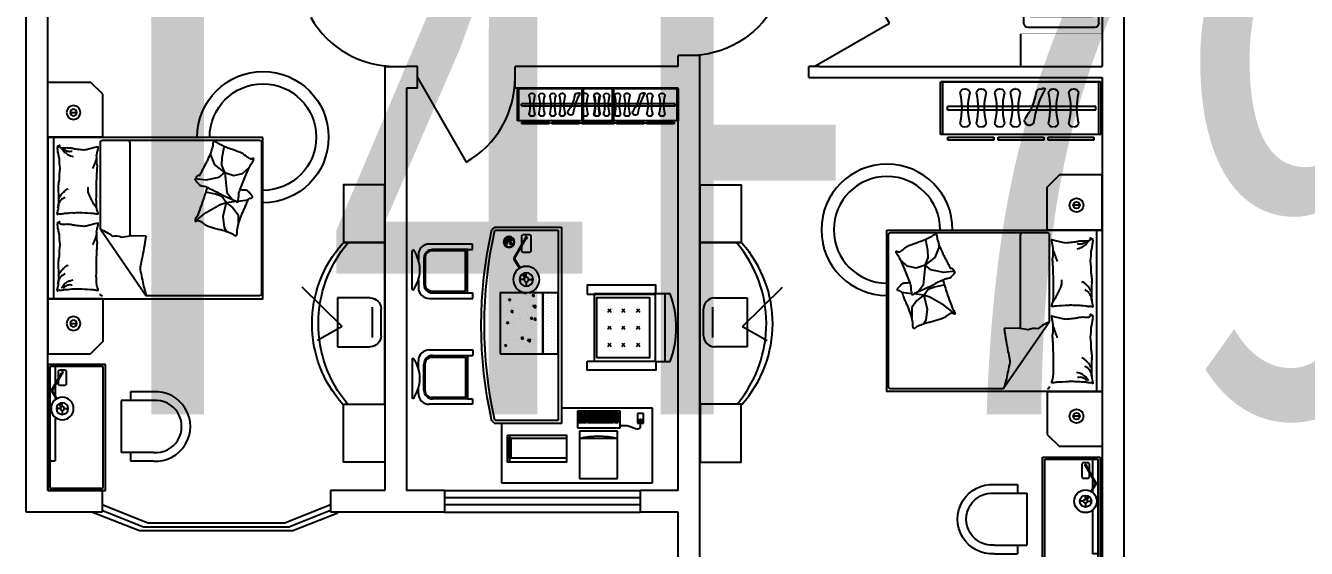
# Model space of a CAD drawing. Header units: millimetres. Extents: x 751 to 49128, y 379 to 40024.
# Drawn here: x 13136 to 24918, y 6845 to 11655 of the extents above; entities that cross this region are included whole.
import ezdxf
from ezdxf.enums import TextEntityAlignment as Align

# ---------------------------------------------------------------- set-up
doc = ezdxf.new("R2010")
doc.units = ezdxf.units.MM
for name, color, linetype in [('LAYER1', 5, 'Continuous'), ('PUB_TEXT', 7, 'Continuous'), ('PUB_WINDW', 7, 'Continuous'), ('WALL', 255, 'Continuous'), ('WINDOW', 2, 'Continuous')]:
    doc.layers.add(name, color=color, linetype=linetype)
doc.styles.add('-宋体', font='SimSun.ttf', dxfattribs={"width": 0.8})
doc.styles.add('DIM_FONT', font='SIMPLEX', dxfattribs={"width": 0.8})
doc.styles.add('SIMPLEX', font='SIMPLEX.SHX')
doc.styles.get("Standard").update_dxf_attribs({"font": 'arial.ttf'})

# ---------------------------------------------------------------- blocks, each defined once
blk = doc.blocks.new('_DBLK')
blk.add_line((-0.5, 0), (0, -0.866))
blk.add_arc((-0.5, 0), 1, 300, 0)
at = {"style": 'SIMPLEX', "flags": 9}
blk.add_attdef('A', text='', height=1, dxfattribs=at).set_placement((0, 1.5), align=Align.MIDDLE)
blk = doc.blocks.new('_WBLK')
for p, q in [((-0.5, 0.5), (0.5, 0.5)), ((0.5, 0.1667), (-0.5, 0.1667)), ((0.5, -0.1667), (-0.5, -0.1667)), ((-0.5, -0.5), (0.5, -0.5))]:
    blk.add_line(p, q)
at = {"style": 'SIMPLEX', "flags": 9}
blk.add_attdef('A', text='', height=1, dxfattribs=at).set_placement((0, 1.5), align=Align.MIDDLE)
blk = doc.blocks.new('*X31')
at = {"color": 0}
for p, q in [((26469, 18332), (26483, 18349)), ((26469, 18332), (26487, 18330)), ((26487, 18330), (26483, 18349)), ((26510, 18385), (26510, 18385)), ((26529, 18318), (26529, 18318)), ((26684, 18340), (26684, 18340)), ((26684, 18313), (26699, 18330)), ((26684, 18313), (26702, 18311)), ((26702, 18311), (26699, 18330)), ((26810, 18316), (26810, 18316)), ((26839, 18361), (26839, 18361)), ((26899, 18294), (26914, 18311)), ((26917, 18293), (26914, 18311)), ((26431, 18267), (26431, 18267)), ((26525, 18218), (26525, 18218)), ((26528, 18241), (26528, 18241)), ((26532, 18300), (26532, 18300)), ((26538, 18181), (26559, 18189)), ((26553, 18170), (26559, 18189)), ((26617, 18183), (26617, 18183)), ((26621, 18292), (26621, 18292)), ((26681, 18240), (26681, 18240)), ((26692, 18294), (26692, 18294)), ((26696, 18301), (26696, 18301)), ((26703, 18271), (26703, 18271)), ((26731, 18198), (26731, 18198)), ((26775, 18205), (26775, 18205)), ((26790, 18277), (26811, 18285)), ((26790, 18277), (26805, 18267)), ((26805, 18267), (26811, 18285)), ((26835, 18261), (26835, 18261)), ((26852, 18287), (26852, 18287)), ((26878, 18301), (26878, 18301)), ((26899, 18294), (26917, 18293)), ((26920, 18223), (26920, 18223)), ((26950, 18235), (26950, 18235)), ((26425, 18145), (26425, 18145)), ((26473, 18147), (26473, 18147)), ((26511, 18106), (26534, 18131)), ((26511, 18106), (26525, 18123)), ((26511, 18106), (26529, 18105)), ((26511, 18106), (26537, 18102)), ((26521, 18118), (26521, 18118)), ((26529, 18104), (26525, 18123)), ((26537, 18102), (26534, 18130)), ((26537, 18107), (26537, 18107)), ((26538, 18181), (26553, 18170)), ((26538, 18065), (26538, 18065)), ((26542, 18173), (26542, 18173)), ((26600, 18175), (26600, 18175)), ((26633, 18140), (26633, 18140)), ((26652, 18080), (26652, 18080)), ((26677, 18140), (26677, 18140)), ((26697, 18100), (26697, 18100)), ((26715, 18070), (26715, 18070)), ((26717, 18060), (26738, 18068)), ((26726, 18087), (26740, 18104)), ((26726, 18087), (26744, 18086)), ((26732, 18050), (26738, 18068)), ((26744, 18086), (26740, 18104)), ((26794, 18134), (26794, 18134)), ((26828, 18062), (26828, 18062)), ((26831, 18162), (26831, 18162)), ((26831, 18056), (26854, 18081)), ((26841, 18105), (26841, 18105)), ((26857, 18052), (26854, 18081)), ((26857, 18093), (26857, 18093)), ((26890, 18100), (26890, 18100)), ((26916, 18115), (26916, 18115)), ((26941, 18068), (26955, 18086)), ((26941, 18068), (26959, 18067)), ((26954, 18127), (26954, 18127)), ((26959, 18067), (26955, 18086)), ((26969, 18156), (26978, 18160)), ((26969, 18156), (26978, 18150)), ((26414, 17995), (26414, 17995)), ((26463, 18055), (26463, 18055)), ((26518, 18018), (26518, 18018)), ((26540, 18040), (26540, 18040)), ((26574, 17988), (26574, 17988)), ((26674, 18041), (26674, 18041)), ((26717, 18060), (26732, 18050)), ((26831, 18056), (26857, 18052)), ((26837, 17996), (26837, 17996)), ((26951, 18011), (26951, 18011))]:
    blk.add_line(p, q, dxfattribs=at)
blk = doc.blocks.new('*X32')
at = {"color": 0}
for p, q in [((26421.875, 17968.75), (26421.875, 17968.75)), ((26453.125, 17968.75), (26453.125, 17968.75)), ((26484.375, 17968.75), (26484.375, 17968.75)), ((26515.625, 17968.75), (26515.625, 17968.75)), ((26546.875, 17968.75), (26546.875, 17968.75)), ((26578.125, 17968.75), (26578.125, 17968.75)), ((26609.375, 17968.75), (26609.375, 17968.75)), ((26640.625, 17968.75), (26640.625, 17968.75)), ((26671.875, 17968.75), (26671.875, 17968.75)), ((26703.125, 17968.75), (26703.125, 17968.75)), ((26734.375, 17968.75), (26734.375, 17968.75)), ((26765.625, 17968.75), (26765.625, 17968.75)), ((26796.875, 17968.75), (26796.875, 17968.75)), ((26828.125, 17968.75), (26828.125, 17968.75)), ((26859.375, 17968.75), (26859.375, 17968.75)), ((26890.625, 17968.75), (26890.625, 17968.75)), ((26921.875, 17968.75), (26921.875, 17968.75)), ((26953.125, 17968.75), (26953.125, 17968.75)), ((26406.25, 17937.5), (26406.25, 17937.5)), ((26406.25, 17875), (26406.25, 17875)), ((26421.875, 17906.25), (26421.875, 17906.25)), ((26421.875, 17843.75), (26421.875, 17843.75)), ((26437.5, 17937.5), (26437.5, 17937.5)), ((26437.5, 17875), (26437.5, 17875)), ((26453.125, 17906.25), (26453.125, 17906.25)), ((26453.125, 17843.75), (26453.125, 17843.75)), ((26468.75, 17937.5), (26468.75, 17937.5)), ((26468.75, 17875), (26468.75, 17875)), ((26484.375, 17906.25), (26484.375, 17906.25)), ((26484.375, 17843.75), (26484.375, 17843.75)), ((26500, 17937.5), (26500, 17937.5)), ((26500, 17875), (26500, 17875)), ((26515.625, 17906.25), (26515.625, 17906.25)), ((26515.625, 17843.75), (26515.625, 17843.75)), ((26531.25, 17937.5), (26531.25, 17937.5)), ((26531.25, 17875), (26531.25, 17875)), ((26546.875, 17906.25), (26546.875, 17906.25)), ((26546.875, 17843.75), (26546.875, 17843.75)), ((26562.5, 17937.5), (26562.5, 17937.5)), ((26562.5, 17875), (26562.5, 17875)), ((26578.125, 17906.25), (26578.125, 17906.25)), ((26578.125, 17843.75), (26578.125, 17843.75)), ((26593.75, 17937.5), (26593.75, 17937.5)), ((26593.75, 17875), (26593.75, 17875)), ((26609.375, 17906.25), (26609.375, 17906.25)), ((26609.375, 17843.75), (26609.375, 17843.75)), ((26625, 17937.5), (26625, 17937.5)), ((26625, 17875), (26625, 17875)), ((26640.625, 17906.25), (26640.625, 17906.25)), ((26640.625, 17843.75), (26640.625, 17843.75)), ((26656.25, 17937.5), (26656.25, 17937.5)), ((26656.25, 17875), (26656.25, 17875)), ((26671.875, 17906.25), (26671.875, 17906.25)), ((26671.875, 17843.75), (26671.875, 17843.75)), ((26687.5, 17937.5), (26687.5, 17937.5)), ((26687.5, 17875), (26687.5, 17875)), ((26703.125, 17906.25), (26703.125, 17906.25)), ((26703.125, 17843.75), (26703.125, 17843.75)), ((26718.75, 17937.5), (26718.75, 17937.5)), ((26718.75, 17875), (26718.75, 17875)), ((26734.375, 17906.25), (26734.375, 17906.25)), ((26734.375, 17843.75), (26734.375, 17843.75)), ((26750, 17937.5), (26750, 17937.5)), ((26750, 17875), (26750, 17875)), ((26765.625, 17906.25), (26765.625, 17906.25)), ((26765.625, 17843.75), (26765.625, 17843.75)), ((26781.25, 17937.5), (26781.25, 17937.5)), ((26781.25, 17875), (26781.25, 17875)), ((26796.875, 17906.25), (26796.875, 17906.25)), ((26796.875, 17843.75), (26796.875, 17843.75)), ((26812.5, 17937.5), (26812.5, 17937.5)), ((26812.5, 17875), (26812.5, 17875)), ((26828.125, 17906.25), (26828.125, 17906.25)), ((26828.125, 17843.75), (26828.125, 17843.75)), ((26843.75, 17937.5), (26843.75, 17937.5)), ((26843.75, 17875), (26843.75, 17875)), ((26859.375, 17906.25), (26859.375, 17906.25)), ((26859.375, 17843.75), (26859.375, 17843.75)), ((26875, 17937.5), (26875, 17937.5)), ((26875, 17875), (26875, 17875)), ((26890.625, 17906.25), (26890.625, 17906.25)), ((26890.625, 17843.75), (26890.625, 17843.75)), ((26906.25, 17937.5), (26906.25, 17937.5)), ((26906.25, 17875), (26906.25, 17875)), ((26921.875, 17906.25), (26921.875, 17906.25)), ((26921.875, 17843.75), (26921.875, 17843.75)), ((26937.5, 17937.5), (26937.5, 17937.5)), ((26937.5, 17875), (26937.5, 17875)), ((26953.125, 17906.25), (26953.125, 17906.25)), ((26953.125, 17843.75), (26953.125, 17843.75)), ((26968.75, 17937.5), (26968.75, 17937.5)), ((26968.75, 17875), (26968.75, 17875))]:
    blk.add_line(p, q, dxfattribs=at)
blk = doc.blocks.new('P11SUN01')
at = {"color": 0, "linetype": 'ByBlock'}
for p, q in [((673.1, 0), (673.1, 317.5)), ((660.4, 38.1), (660.4, 266.7))]:
    blk.add_line(p, q, dxfattribs=at)
blk.add_lwpolyline([(698.5, 0), (0, 0), (0, 317.5), (698.5, 317.5)], close=True, dxfattribs=at)
blk.add_lwpolyline([(0, 38.1), (685.8, 38.1), (685.8, 266.7), (0, 266.7)], dxfattribs=at)
blk = doc.blocks.new('A$C45D6335C')
at = {"layer": 'LAYER1', "color": 7}
for p, q in [((1208.6, 1960.4), (698.3, 1960.4)), ((698.3, 1960.4), (698.3, 453.8)), ((1208.6, 1936.1), (722.6, 1936.1)), ((722.6, 1936.1), (722.6, 478.1)), ((942.1, 1903.6), (933.4, 1894.9)), ((933.4, 1894.9), (933.4, 1773.7)), ((994, 1903.6), (942.1, 1903.6)), ((1055.4, 1721.7), (969.8, 1872)), ((1060.5, 1724.6), (974.4, 1875.6)), ((1002.7, 1894.9), (994, 1903.6)), ((1002.7, 1825.9), (1002.7, 1894.9)), ((1208.6, 1960.4), (1232.3, 1941.4)), ((933.4, 1773.7), (942.1, 1765)), ((994, 1765), (1002.7, 1773.7)), ((1002.7, 1773.7), (1002.7, 1814.3)), ((942.1, 1765), (994, 1765)), ((1016, 1647.5), (1055.4, 1715.9)), ((1021, 1644.7), (1060.4, 1713.1)), ((968, 1575.9), (968, 1610.6)), ((974.1, 1574.8), (991.5, 1605)), ((979.1, 1572), (996.5, 1602.1)), ((950.7, 1558.6), (916.1, 1558.6)), ((968, 1541.3), (968, 1506.6)), ((985.4, 1558.6), (1020, 1558.6)), ((0, 572.3), (698.3, 572.3)), ((0, 0), (0, 572.3)), ((70, 530.7), (115.3, 530.7)), ((70, 458.1), (70, 530.7)), ((115.3, 530.7), (115.3, 458.1)), ((249.7, 421.8), (249.7, 548.9)), ((249.7, 548.9), (576.4, 548.9)), ((264.2, 538), (293.2, 538)), ((264.2, 461.8), (264.2, 538)), ((264.2, 523.5), (293.2, 523.5)), ((278.7, 461.8), (278.7, 523.5)), ((293.2, 538), (293.2, 461.8)), ((300.5, 461.8), (300.5, 538)), ((300.5, 538), (500.1, 538)), ((500.1, 525.3), (300.5, 525.3)), ((500.1, 512.6), (300.5, 512.6)), ((500.1, 499.9), (300.5, 499.9)), ((500.1, 538), (500.1, 461.8)), ((507.4, 461.8), (507.4, 538)), ((507.4, 538), (565.5, 538)), ((521.9, 461.8), (521.9, 538)), ((536.4, 461.8), (536.4, 538)), ((550.9, 461.8), (550.9, 538)), ((565.5, 538), (565.5, 461.8)), ((576.4, 548.9), (576.4, 421.8)), ((115.3, 458.1), (70, 458.1)), ((82.7, 487.2), (75.4, 487.2)), ((75.4, 487.2), (75.4, 465.4)), ((75.4, 465.4), (82.7, 465.4)), ((82.7, 465.4), (82.7, 487.2)), ((97.2, 487.2), (89.9, 487.2)), ((89.9, 487.2), (89.9, 465.4)), ((89.9, 465.4), (97.2, 465.4)), ((92.7, 430.9), (92.7, 458.1)), ((97.2, 465.4), (97.2, 487.2)), ((104.5, 487.2), (104.5, 465.4)), ((111.7, 487.2), (104.5, 487.2)), ((104.5, 465.4), (111.7, 465.4)), ((111.7, 465.4), (111.7, 487.2)), ((169.8, 430.9), (126.3, 414.4)), ((249.7, 440), (206.1, 440)), ((576.4, 421.8), (249.7, 421.8)), ((293.2, 461.8), (264.2, 461.8)), ((269.6, 32.3), (269.6, 395.3)), ((269.6, 395.3), (560, 395.3)), ((500.1, 487.2), (300.5, 487.2)), ((500.1, 474.5), (300.5, 474.5)), ((500.1, 461.8), (300.5, 461.8)), ((565.5, 461.8), (507.4, 461.8)), ((560, 395.3), (560, 32.3)), ((698.3, 453.8), (1208.6, 453.8)), ((722.6, 478.1), (1208.6, 478.1)), ((1159.1, 453.8), (1159.1, 0)), ((1232.9, 475.1), (1208.6, 453.8)), ((269.6, 340.8), (560, 340.8)), ((1159.1, 0), (0, 0)), ((560, 32.3), (269.6, 32.3))]:
    blk.add_line(p, q, dxfattribs=at)
for points in [[(842.3, 988.7), (722.6, 988.7), (722.6, 1456.5), (842.3, 1456.5)], [(1167.7, 988.7), (842.3, 988.7), (842.3, 1456.5), (1167.7, 1456.5)]]:
    blk.add_lwpolyline(points, close=True, dxfattribs=at)
for centre, radius in [((968, 1879.1), 7.22), ((1100, 1846.7), 41.9), ((1100, 1846.7), 37.8), ((1091.6, 1860.8), 9.34), ((1108.2, 1870.2), 5.19), ((1120.1, 1867), 9.35), ((1089.5, 1836.9), 7.27), ((1104, 1857.7), 3.12), ((1113.8, 1850.4), 6.23), ((1114.4, 1848.3), 6.23), ((1122.1, 1850.4), 8.3), ((1123.2, 1833.8), 7.27), ((1060.4, 1718.8), 5.77), ((968, 1558.6), 101), ((968, 1558.6), 52), ((968, 1558.6), 17.3)]:
    blk.add_circle(centre, radius, dxfattribs=at)
for centre, radius, start, end in [((-2031.4, 1207.1), 3321, 347.31962, 12.68038), ((-2031.4, 1207.1), 3345.3, 347.31962, 12.68038), ((115.4, 434.7), 23.1, 189.52728, 298.07249), ((206.1, 362.8), 77.1, 90, 118.07249), ((414.8, -230.9), 589.9, 75.74997, 104.25003)]:
    blk.add_arc(centre, radius, start, end, dxfattribs=at)
for name, p, xscale, yscale, zscale, rotation in [('*X32', (-13727.3, -20395.8), -0.81, 0.81, 0.81, 270), ('*X31', (-13727.3, -20395.8), -0.81, 0.81, 0.81, 270), ('P11SUN01', (658.8, 365.3), -0.6495999999999998, 0.6495999999999998, 0.6495999999999998, 180)]:
    blk.add_blockref(name, p, dxfattribs=dict(at, xscale=xscale, yscale=yscale, zscale=zscale, rotation=rotation))
blk = doc.blocks.new('A$C14F639B7')
at = {"layer": 'LAYER1', "color": 7}
for p, q in [((0, 0), (0, 1160)), ((0, 1160), (530, 1160)), ((20, 20), (20, 1140)), ((20, 1140), (510, 1140)), ((370, 1108), (361, 1099)), ((361, 1099), (361, 974)), ((423, 1108), (370, 1108)), ((486, 921), (398, 1075)), ((492, 924), (403, 1079)), ((432, 1099), (423, 1108)), ((432, 1028), (432, 1099)), ((461, 1140), (461, 835)), ((510, 1140), (510, 20)), ((530, 1160), (530, 0)), ((361, 974), (370, 965)), ((370, 965), (423, 965)), ((423, 965), (432, 974)), ((432, 974), (432, 1016)), ((446, 845), (486, 915)), ((451, 842), (492, 912)), ((379, 753), (343, 753)), ((396, 771), (396, 806)), ((396, 735), (396, 700)), ((403, 770), (421, 801)), ((408, 767), (426, 798)), ((414, 753), (450, 753)), ((461, 671), (461, 271)), ((510, 271), (461, 271)), ((510, 271), (461, 271)), ((510, 20), (20, 20)), ((530, 0), (0, 0))]:
    blk.add_line(p, q, dxfattribs=at)
for centre, radius in [((396, 1083), 7.43), ((396, 753), 104), ((492, 918), 5.94), ((396, 753), 53.5), ((396, 753), 17.8)]:
    blk.add_circle(centre, radius, dxfattribs=at)
blk = doc.blocks.new('M_C42MSU')
for p, q in [((-900, 0), (-900, -700)), ((-900, 0), (0, 0)), ((0, 0), (0, -900)), ((-900, -700), (-700, -900)), ((0, -900), (-700, -900))]:
    blk.add_line(p, q)
at = {"width": 0.8, "flags": 9}
for tag in ['XSIZE', 'YSIZE']:
    blk.add_attdef(tag, (0, 0), '', height=0.5, dxfattribs=at)
blk = doc.blocks.new('A$C191F313E')
for p, q in [((2378, 2221), (2316, 2221)), ((616, 1946), (616, 554)), ((2080, 1966), (636, 1966)), ((962, 1902), (956, 1905)), ((979, 1805), (962, 1902)), ((1830, 1946), (1830, 1085)), ((2100, 1146), (2100, 1946)), ((2532, 1991), (2532, 506)), ((982, 1737), (979, 1805)), ((1047, 1738), (1084, 1832)), ((1084, 1832), (1081, 1856)), ((792, 1660), (730, 1713)), ((873, 1640), (792, 1660)), ((955, 1670), (873, 1640)), ((955, 1670), (936, 1486)), ((955, 1670), (1047, 1738)), ((955, 1670), (982, 1737)), ((1006, 1626), (955, 1670)), ((1127, 1601), (1006, 1626)), ((1229, 1614), (1127, 1601)), ((834, 1405), (741, 1417)), ((901, 1437), (892, 1425)), ((936, 1486), (901, 1437)), ((942, 1392), (983, 1449)), ((983, 1449), (1040, 1468)), ((1040, 1468), (1128, 1488)), ((880, 1343), (833, 1278)), ((942, 1392), (849, 1404)), ((942, 1392), (880, 1343)), ((997, 1374), (942, 1392)), ((942, 1392), (973, 1265)), ((1126, 1300), (997, 1374)), ((1229, 1222), (1126, 1300)), ((833, 1278), (833, 1186)), ((973, 1265), (960, 1163)), ((960, 1163), (940, 1127)), ((2100, 1146), (1677, 535)), ((636, 535), (1677, 535)), ((2378, 280), (2316, 280))]:
    blk.add_line(p, q)
blk.add_lwpolyline([(604, 1991), (2584, 1991), (2584, 506), (604, 506)], close=True)
blk.add_lwpolyline([(1016, 1934, -0.101392), (1040, 1952, 0.223768), (1053, 1958, 0.25558), (1058, 1955, 0.081563), (1064, 1940, 0.071805), (1065, 1923, -0.069985), (1067, 1906, -0.03546), (1084, 1848, -0.029432), (1114, 1782, -0.001554), (1130, 1750, 0.00152), (1147, 1718, 0.004735), (1165, 1684, -0.00382), (1186, 1642, -0.296001), (1219, 1623, 0.649774), (1230, 1603, 0.02319), (1226, 1598, -0.0288), (1222, 1594, -0.005727), (1217, 1587, 0.004358), (1210, 1578, 0.027528), (1195, 1560, 0.046214), (1184, 1550, 0.194121), (1168, 1546, -0.133719), (1144, 1543, -0.011505), (1102, 1525, -0.008882), (1049, 1499, -0.012426), (981, 1462, 0.033612), (956, 1450), (900, 1427), (857, 1409, -0.224341), (844, 1395, 0.722772), (835, 1395, 0.103513), (835, 1398, -0.053465), (834, 1406, -0.030109), (830, 1428, 0.031436), (825, 1450, 0.05324), (825, 1465, -0.05518), (825, 1480, -0.056271), (818, 1505, -0.0108), (767, 1629, -0.00456), (730, 1713, -0.01125), (714, 1747, -0.069394), (701, 1765, 0.079756), (691, 1780, 0.106399), (687, 1795, 0.328642), (690, 1799, 0.299547), (697, 1797, -0.189917), (706, 1792, -0.033518), (716, 1792, -0.075627), (721, 1793, -0.053489), (728, 1796, -0.017838), (749, 1810, -0.038394), (772, 1829, 0.059529), (787, 1840, 0.035943), (812, 1852, 0.011245), (895, 1884, 0.006203), (934, 1897, -0.010783), (956, 1905, -0.019485), (968, 1911, -0.005062)], format="xyb", close=True)
for points in [[(2458, 1891, 0.263368), (2477, 1919, 0.494818), (2495, 1910, 0.049225), (2497, 1892, 0.036831), (2495, 1869, 0.031893), (2487, 1831, -0.035782), (2480, 1798, -0.032941), (2474, 1709, -0.026564), (2480, 1599, -0.017905), (2486, 1562, 0.033397), (2488, 1542, 0.03204), (2487, 1505, -0.018442), (2484, 1442, -0.010837), (2485, 1377, -0.014624), (2488, 1330, -0.111249), (2495, 1308, 0.153708), (2499, 1291, 0.076444), (2497, 1284, 0.215512), (2495, 1282, 0.585858), (2492, 1284, -0.363489), (2490, 1289, -0.191716), (2478, 1289, 0.129675), (2462, 1287, 0.01735), (2445, 1290, -0.019326), (2430, 1293, -0.018818), (2363, 1299, -0.021828), (2304, 1300, -0.006204), (2270, 1299, -0.001963), (2165, 1293, -0.028341), (2129, 1289, 0.117014), (2120, 1289, 0.36606), (2119, 1290, 0.03973), (2122, 1304, 0.048309), (2127, 1318, -0.062981), (2131, 1328, -0.04058), (2134, 1351, -0.014345), (2137, 1417, -0.005484), (2136, 1542, -0.007153), (2133, 1637, -0.008762), (2130, 1679, 0.008153), (2127, 1724, 0.06251), (2132, 1781, -0.078669), (2134, 1826, -0.047825), (2129, 1848, 0.034494), (2122, 1878, 0.023571), (2119, 1903, 0.510228), (2120, 1904), (2150, 1897), (2231, 1877, -0.073041), (2251, 1875, -0.023305), (2311, 1880, -0.018299), (2334, 1884, 0.01097), (2372, 1892, 0.042281), (2406, 1894, 0.027201), (2458, 1892)], [(2458, 1892, 0.077379), (2433, 1857, 0.077379), (2399, 1832, 0.047525), (2374, 1822, 0.047525), (2349, 1817)], [(2442, 1893, 0.05369), (2429, 1879, 0.070312), (2417, 1871, 0.015448), (2409, 1867, 0.013244), (2399, 1864, 0.082127), (2381, 1861, 0.064164), (2358, 1864)], [(2135, 1802, -0.009729), (2143, 1775, -0.009729), (2153, 1748, -0.007971), (2162, 1727, -0.007971), (2172, 1705)], [(1118, 1532, 0.025626), (1121, 1521, 0.0108), (1162, 1393, 0.00456), (1193, 1306, 0.01125), (1207, 1271, 0.069394), (1218, 1253, -0.079756), (1227, 1236, -0.106399), (1229, 1222, -0.328642), (1226, 1218, -0.299547), (1219, 1220, 0.189917), (1210, 1225, 0.033518), (1200, 1227, 0.075627), (1196, 1226, 0.053489), (1188, 1223, 0.017838), (1166, 1211, 0.038394), (1142, 1194, -0.059529), (1126, 1184, -0.035943), (1100, 1173, -0.011245), (1015, 1148, -0.006203), (976, 1138, 0.010783), (953, 1132, 0.019485), (940, 1127, 0.005062), (890, 1108, 0.101392), (865, 1091, -0.223768), (852, 1087, -0.25558), (847, 1090, -0.081563), (842, 1105, -0.071805), (842, 1122, 0.069985), (842, 1139, 0.03546), (829, 1198, 0.029432), (805, 1267, 0.001554), (791, 1300, -0.00152), (776, 1333, -0.004735), (762, 1368, 0.00382), (744, 1412, 0.296001), (712, 1433, -0.649774), (703, 1455, -0.02319), (707, 1459, 0.0288), (711, 1463, 0.005727), (717, 1469, -0.004358), (724, 1478, -0.027528), (741, 1495, -0.046214), (752, 1503, -0.194121), (769, 1506, 0.133719), (793, 1507, 0.005779), (814, 1514, 0.008882)], [(2133, 1337, -0.016108), (2159, 1376, -0.024599), (2174, 1402, -0.009477), (2197, 1451, -0.015937), (2209, 1481, -0.072521), (2213, 1497, -0.033339), (2213, 1533)], [(2484, 1422, -0.027842), (2474, 1446, -0.048685), (2466, 1458, -0.023666), (2441, 1486, -0.031223), (2421, 1505, -0.046801), (2413, 1510, -0.023191), (2397, 1518)], [(2490, 1341, -0.088153), (2486, 1375, -0.088153), (2471, 1406, -0.077547), (2450, 1428, -0.077547), (2423, 1442)], [(2458, 1189, 0.263368), (2477, 1217, 0.494818), (2495, 1208, 0.049225), (2497, 1190, 0.036831), (2495, 1167, 0.031893), (2487, 1129, -0.035782), (2480, 1096, -0.032941), (2474, 1007, -0.026564), (2480, 897, -0.017905), (2486, 860, 0.033397), (2488, 840, 0.03204), (2487, 803, -0.018442), (2484, 739, -0.010837), (2485, 675, -0.014624), (2488, 628, -0.111249), (2495, 605, 0.153708), (2499, 589, 0.076444), (2497, 581, 0.215512), (2495, 579, 0.585858), (2492, 582, -0.363489), (2490, 587, -0.191716), (2478, 587, 0.129675), (2462, 585, 0.01735), (2445, 588, -0.019326), (2430, 591, -0.018818), (2363, 597, -0.021828), (2304, 598, -0.006204), (2270, 597, -0.001963), (2165, 591, -0.028341), (2129, 586, 0.117014), (2120, 587, 0.36606), (2119, 588, 0.03973), (2122, 602, 0.048309), (2127, 615, -0.062981), (2131, 626, -0.04058), (2134, 649, -0.014345), (2137, 715, -0.005484), (2136, 839, -0.007153), (2133, 935, -0.008762), (2130, 977, 0.008153), (2127, 1022, 0.06251), (2132, 1078, -0.078669), (2134, 1124, -0.047825), (2129, 1146, 0.034494), (2122, 1176, 0.023571), (2119, 1201, 0.510228), (2120, 1202), (2150, 1195), (2231, 1174, -0.073041), (2251, 1172, -0.023305), (2311, 1178, -0.018299), (2334, 1182, 0.01097), (2372, 1189, 0.042281), (2406, 1192, 0.027201), (2458, 1189)], [(1681, 1086, -0.007867), (1699, 970, -0.009508), (1717, 874, -0.006616), (1731, 810, 0.023828), (1734, 792, 0.080713), (1734, 773, 0.009591), (1702, 622, 0.013133), (1693, 589, 0.007859), (1677, 535)], [(2100, 1146, 0.085272), (1991, 1084, 0.124044), (1904, 1075), (1810, 1088), (1681, 1086)], [(2135, 1100, -0.009729), (2143, 1073, -0.009729), (2153, 1046, -0.007971), (2162, 1025, -0.007971), (2172, 1003)], [(2484, 720, -0.027842), (2474, 744, -0.048685), (2466, 756, -0.023666), (2441, 784, -0.031223), (2421, 803, -0.046801), (2413, 808, -0.023191), (2397, 816)], [(2490, 639, -0.088153), (2486, 673, -0.088153), (2471, 704, -0.077547), (2450, 725, -0.077547), (2423, 739)], [(2458, 606, -0.077379), (2433, 641, -0.077379), (2399, 666, -0.047525), (2374, 676, -0.047525), (2349, 681)], [(2442, 605, -0.05369), (2429, 619, -0.070312), (2417, 627, -0.015448), (2409, 630, -0.013244), (2399, 634, -0.082127), (2381, 637, -0.064164), (2358, 634)]]:
    blk.add_lwpolyline(points, format="xyb")
for centre, radius in [((2347, 2221), 64.1), ((2347, 2221), 64.1), ((2347, 2221), 30.8), ((2347, 280), 64.1), ((2347, 280), 30.8)]:
    blk.add_circle(centre, radius)
for centre, radius, start, end in [((604, 1994), 604, 0, 270), ((604, 1994), 490, 0, 270), ((636, 1946), 19.8, 90, 180), ((1850, 1946), 19.8, 90, 180), ((2080, 1946), 19.8, 0, 90), ((636, 554), 19.8, 180, 270), ((2080, 552), 19.8, 270, 0)]:
    blk.add_arc(centre, radius, start, end)
at = {"extrusion": (0, 0, -1), "xscale": 0.5626368000000003, "yscale": 0.5626368000000003, "zscale": -0.5626368000000003, "rotation": 180}
blk.add_blockref('M_C42MSU', (-2584, 1994), dxfattribs=at)
at = {"extrusion": (0, 0, -1), "xscale": -0.5626368000000003, "yscale": 0.5626368000000003, "zscale": -0.5626368000000003}
blk.add_blockref('M_C42MSU', (-2584, 506), dxfattribs=at)
blk = doc.blocks.new('M_C4')
for p, q in [((100, 250), (350, 250)), ((0, -150), (0, 150)), ((363, 169), (84, 169)), ((450, 150), (450, -150)), ((187, -107), (57, -336)), ((187, -107), (547, -475)), ((450, -150), (0, -150))]:
    blk.add_line(p, q)
for centre, start, end in [((100, 150), 90, 180), ((350, 150), 0, 90)]:
    blk.add_arc(centre, 100, start, end)
at = {"flags": 9}
for tag in ['XSIZE', 'YSIZE']:
    blk.add_attdef(tag, (0, 0), '', height=0.5, dxfattribs=at)
at = {"width": 0.8, "flags": 9}
for tag in ['YSIZE', 'XSIZE', 'XSIZE', 'YSIZE']:
    blk.add_attdef(tag, (225, -150), '', height=0.5, dxfattribs=at)
blk = doc.blocks.new('M_C43HGY')
at = {"linetype": 'Continuous'}
blk.add_lwpolyline([(-535.7, -275.9), (-535.7, 0), (535.7, 0), (535.7, -275.9)], dxfattribs=at)
for centre, radius, start, end in [((-2.2, 390.9), 830.9, 230.05521, 310.34376), ((-2.8, 320.1), 802.1, 228.11894, 311.88106)]:
    blk.add_arc(centre, radius, start, end, dxfattribs=at)
at = {"width": 0.8, "flags": 9}
for tag in ['XSIZE', 'YSIZE']:
    blk.add_attdef(tag, (0, 0), '', height=0.5, dxfattribs=at)
blk = doc.blocks.new('M_B1ZDK')
for points in [[(0.5331, 0.549), (0.3361, 1.3649), (-0.3361, 1.3649), (-0.5418, 0.5128)], [(0.5012, 0.4163), (0.318, 1.1838), (-0.318, 1.1838), (-0.5012, 0.4283)], [(0.5, 0.1667), (0.3, 1.0027), (-0.3, 1.0027), (-0.5, 0.1667)]]:
    blk.add_lwpolyline(points)
blk = doc.blocks.new('M_C3')
for p, q in [((-319, 296), (-319, 84)), ((-239, 296), (-239, 0)), ((239, 296), (239, 0)), ((319, 296), (319, 84)), ((-319, 84), (-239, 84)), ((-239, 0), (239, 0)), ((239, 84), (319, 84))]:
    blk.add_line(p, q)
for radius, start, end in [(320, 356.4494, 183.5506), (240, 355.2636, 184.7364)]:
    blk.add_arc((0, 316), radius, start, end)
at = {"width": 0.8, "flags": 9}
for tag in ['YSIZE', 'XSIZE', 'XSIZE', 'YSIZE']:
    blk.add_attdef(tag, (0, 0), '', height=0.5, dxfattribs=at)
blk = doc.blocks.new('M_E10')
for p, q in [((-740, -70), (-740, -680)), ((-700, -30), (-302, -30)), ((-640, -90), (-640, -660)), ((-600, -50), (-300, -50)), ((-300, -50), (695, -96)), ((-298, -30), (724, -76)), ((760, -116), (760, -634)), ((730, -136), (730, -614)), ((-600, -700), (-300, -700)), ((695, -654), (-300, -700)), ((685, -654), (-300, -700)), ((724, -674), (-298, -720)), ((-700, -720), (-302, -720))]:
    blk.add_line(p, q)
at = {"const_width": 1.5}
for points in [[(-800, 0), (800, 0)], [(-800, -750), (-800, 0)], [(800, 0), (800, -750)], [(800, -750), (-800, -750)]]:
    blk.add_lwpolyline(points, dxfattribs=at)
for radius in [20, 16]:
    blk.add_circle((550, -386), radius)
for centre, start, end in [((-700, -70), 90, 180), ((-600, -90), 90, 180), ((-302, -70), 83.7966, 90), ((690, -136), 0, 83.3675), ((720, -116), 0, 83.7966), ((-700, -680), 180, 270), ((-600, -660), 180, 270), ((690, -614), 276.6325, 0), ((720, -634), 276.2034, 0), ((-302, -680), 270, 276.2034)]:
    blk.add_arc(centre, 40, start, end)
at = {"width": 0.8, "flags": 9}
for tag in ['XSIZE', 'YSIZE']:
    blk.add_attdef(tag, (0, 0), '', height=0.5, dxfattribs=at)
blk = doc.blocks.new('A$C3084621F')
at = {"color": 7}
for p, q in [((553, 1637), (12, 1637)), ((553, 1613), (12, 1613)), ((553, 0), (553, 1637)), ((264, 51), (264, 1565)), ((298, 1565), (264, 1565)), ((298, 1565), (298, 51)), ((608, 1563), (580, 1563)), ((580, 1563), (580, 1095)), ((580, 1562), (580, 1094)), ((608, 1559), (580, 1559)), ((608, 1095), (608, 1563)), ((608, 1094), (608, 1562)), ((84, 1390), (84, 1387)), ((84, 1223), (84, 1220)), ((580, 1097), (608, 1097)), ((580, 1094), (608, 1094)), ((580, 1049), (580, 581)), ((608, 1049), (580, 1049)), ((580, 1048), (580, 580)), ((608, 581), (608, 1049)), ((608, 580), (608, 1048)), ((84, 1034), (84, 1031)), ((608, 1046), (580, 1046)), ((84, 871), (84, 874)), ((455, 746), (456, 744)), ((89, 596), (88, 599)), ((580, 583), (608, 583)), ((580, 580), (608, 580)), ((608, 539), (580, 539)), ((580, 539), (580, 71)), ((580, 538), (580, 70)), ((608, 536), (580, 536)), ((608, 71), (608, 539)), ((608, 70), (608, 538)), ((84, 486), (84, 483)), ((84, 278), (84, 275)), ((12, 24), (553, 24)), ((12, 0), (553, 0)), ((298, 51), (264, 51)), ((580, 73), (608, 73)), ((580, 70), (608, 70))]:
    blk.add_line(p, q, dxfattribs=at)
at = {"color": 7, "const_width": 24}
blk.add_lwpolyline([(12, 0), (12, 1637)], dxfattribs=at)
at = {"color": 7}
for centre, radius, start, end in [((132, 1390), 48, 90, 180), ((132, 1387), 48, 180, 270), ((280, 2081), 660, 257.036, 282.964), ((280, 696), 660, 77.036, 102.964), ((429, 1390), 48, 360, 90), ((429, 1387), 48, 270, 0), ((132, 1223), 48, 90, 180), ((132, 1220), 48, 180, 270), ((280, 1914), 660, 257.036, 282.964), ((280, 528), 660, 77.036, 102.964), ((429, 1223), 48, 360, 90), ((429, 1220), 48, 270, 0), ((132, 1034), 48, 90, 180), ((280, 1726), 660, 257.036, 282.964), ((429, 1034), 48, 360, 90), ((132, 1031), 48, 180, 270), ((132, 874), 48, 90, 180), ((280, 340), 660, 77.036, 102.964), ((280, 1565), 660, 257.036, 282.964), ((429, 1031), 48, 270, 0), ((429, 874), 48, 0, 90), ((132, 871), 48, 180, 270), ((280, 180), 660, 77.036, 102.964), ((429, 871), 48, 270, 0), ((133, 615), 48, 109.6204, 199.6204), ((559, -247), 939, 98.1153, 119.8428), ((3, 1324), 674, 279.7856, 305.4462), ((410, 730), 48, 19.6204, 109.6204), ((411, 728), 48, 289.6204, 19.6204), ((91, 582), 14.6, 98.0126, 273.5166), ((132, 486), 48, 90, 180), ((280, 1178), 660, 257.036, 282.964), ((429, 486), 48, 360, 90), ((132, 483), 48, 180, 270), ((280, -208), 660, 77.036, 102.964), ((429, 483), 48, 270, 0), ((132, 278), 48, 90, 180), ((132, 275), 48, 180, 270), ((280, 969), 660, 257.036, 282.964), ((429, 278), 48, 360, 90), ((429, 275), 48, 270, 0), ((280, -417), 660, 77.036, 102.964)]:
    blk.add_arc(centre, radius, start, end, dxfattribs=at)
blk = doc.blocks.new('1T4F79')
for p, q in [((-15010.1, -10603.3), (-15010.1, -10903.3)), ((-18807.5, -13163.2), (-18777.3, -13133.1)), ((-18807.5, -13133.1), (-18777.3, -13163.2)), ((-18680.5, -13163.2), (-18650.3, -13133.1)), ((-18680.5, -13133.1), (-18650.3, -13163.2)), ((-18543.3, -13163.2), (-18513.1, -13133.1)), ((-18543.3, -13133.1), (-18513.1, -13163.2)), ((-18807.5, -13320.8), (-18777.3, -13290.7)), ((-18807.5, -13290.7), (-18777.3, -13320.8)), ((-18680.5, -13320.8), (-18650.3, -13290.7)), ((-18680.5, -13290.7), (-18650.3, -13320.8)), ((-18543.3, -13290.7), (-18513.1, -13320.8)), ((-18543.3, -13320.8), (-18513.1, -13290.7)), ((-18807.5, -13478.4), (-18777.3, -13448.3)), ((-18807.5, -13448.3), (-18777.3, -13478.4)), ((-18680.5, -13478.4), (-18650.3, -13448.3)), ((-18680.5, -13448.3), (-18650.3, -13478.4)), ((-18543.3, -13478.4), (-18513.1, -13448.3)), ((-18543.3, -13448.3), (-18513.1, -13478.4))]:
    blk.add_line(p, q)
at = {"linetype": 'Continuous'}
for p, q in [((-20608.7, -12946.1), (-20608.7, -12602.7)), ((-20585.3, -12604.6), (-20564.4, -12648.7)), ((-20052.8, -12536.9), (-20450.1, -12536.9)), ((-20117.7, -12599.3), (-20428.5, -12599.3)), ((-20100.1, -12586.9), (-20420.1, -12586.9)), ((-20117.7, -12970.2), (-20117.7, -12599.3)), ((-20100.1, -12986.9), (-20100.1, -12586.9)), ((-20100.1, -12586.9), (-20052.8, -12586.9)), ((-20052.8, -12586.9), (-20052.8, -12536.9)), ((-20550.1, -12636.9), (-20550.1, -12686.3)), ((-20500.1, -12666.9), (-20500.1, -12906.9)), ((-20488.5, -12659.3), (-20488.5, -12910.2)), ((-20585.3, -12944.2), (-20564.4, -12900.1)), ((-20550.1, -12866.2), (-20550.1, -12936.9)), ((-20450.1, -13036.9), (-20050.1, -13036.9)), ((-20428.5, -12970.2), (-20117.7, -12970.2)), ((-20420.1, -12986.9), (-20100.1, -12986.9)), ((-20100.9, -12986.7), (-20050.1, -12986.7)), ((-20050.1, -13036.9), (-20050.1, -12985.3)), ((-18934.6, -12993.5), (-18934.6, -13618.6)), ((-18234.6, -12993.5), (-18934.6, -12993.5)), ((-18368.6, -13618.6), (-18368.6, -12993.5)), ((-18280.7, -13618.6), (-18280.7, -12993.5)), ((-20450.1, -13510.8), (-20050.1, -13510.8)), ((-20050.1, -13510.8), (-20050.1, -13562.5)), ((-20608.7, -13601.6), (-20608.7, -13945)), ((-20585.3, -13603.5), (-20564.4, -13647.7)), ((-20550.1, -13681.6), (-20550.1, -13610.8)), ((-20500.1, -13880.8), (-20500.1, -13640.8)), ((-20488.5, -13888.5), (-20488.5, -13637.6)), ((-20428.5, -13577.6), (-20117.7, -13577.6)), ((-20420.1, -13560.8), (-20100.1, -13560.8)), ((-20117.7, -13577.6), (-20117.7, -13948.5)), ((-20100.9, -13561), (-20050.1, -13561)), ((-20100.1, -13560.8), (-20100.1, -13960.8)), ((-18376, -13618.6), (-18940.3, -13618.6)), ((-18368.6, -13618.6), (-18234.6, -13618.6)), ((-20585.3, -13943.1), (-20564.4, -13899)), ((-20550.1, -13910.8), (-20550.1, -13861.5)), ((-20052.8, -14010.8), (-20450.1, -14010.8)), ((-20117.7, -13948.5), (-20428.5, -13948.5)), ((-20100.1, -13960.8), (-20420.1, -13960.8)), ((-20100.1, -13960.8), (-20052.8, -13960.8)), ((-20052.8, -13960.8), (-20052.8, -14010.8))]:
    blk.add_line(p, q, dxfattribs=at)
for points in [[(-21240.1, -12523.7), (-20860.7, -12523.7), (-20860.7, -11990.4), (-21240.1, -11990.4)], [(-17580, -12523.7), (-17959.5, -12523.7), (-17959.5, -11990.4), (-17580, -11990.4)], [(-21240.1, -14008.9), (-20860.7, -14008.9), (-20860.7, -14542.2), (-21240.1, -14542.2)], [(-17580, -14008.9), (-17959.5, -14008.9), (-17959.5, -14542.2), (-17580, -14542.2)]]:
    blk.add_lwpolyline(points, close=True)
for points in [[(-18999.2, -12996.5), (-18366.2, -12996.5), (-18366.2, -12916), (-18999.2, -12916)], [(-18911, -13581.9), (-18420, -13581.9), (-18420, -13032), (-18911, -13032)], [(-18999.2, -13615.5), (-18366.2, -13615.5), (-18366.2, -13696), (-18999.2, -13696)]]:
    blk.add_lwpolyline(points, close=True, dxfattribs=at)
for centre, radius, start, end in [((-20597.5, -12604.3), 12.2, 353.25846, 171.20915), ((-20450.1, -12636.9), 100, 90, 180), ((-20420.1, -12666.9), 80, 90, 180), ((-20428.5, -12659.3), 60, 90, 180), ((-20832.9, -12775.5), 296.9, 334.88721, 25.27052), ((-20597.5, -12944.6), 12.2, 188.79085, 6.74154), ((-20450.1, -12936.9), 100, 180, 270), ((-20420.1, -12906.9), 80, 180, 270), ((-20428.5, -12910.2), 60, 180, 270), ((-20450.1, -13610.8), 100, 90, 180), ((-20597.5, -13603.2), 12.2, 353.25846, 171.20915), ((-20832.9, -13772.3), 296.9, 334.72948, 25.11279), ((-20420.1, -13640.8), 80, 90, 180), ((-20428.5, -13637.6), 60, 90, 180), ((-20420.1, -13880.8), 80, 180, 270), ((-20428.5, -13888.5), 60, 180, 270), ((-20597.5, -13943.5), 12.2, 188.79085, 6.74154), ((-20450.1, -13910.8), 100, 180, 270)]:
    blk.add_arc(centre, radius, start, end, dxfattribs=at)
blk.add_arc((-19064.1, -13306), 886.4, 339.35412, 20.64588)
at = {"layer": 'WALL'}
for p, q in [((-14060.1, -6953.3), (-14060.1, -14903.3)), ((-14260.1, -9003.3), (-14260.1, -10903.3)), ((-24160.1, -15003.3), (-24160.1, -9203.3)), ((-23960.1, -14803.3), (-23960.1, -9903.3)), ((-17960.1, -10803.3), (-18160.1, -10803.3)), ((-18160.1, -10903.3), (-18160.1, -10803.3)), ((-17960.1, -10903.3), (-17960.1, -10803.3)), ((-20860.1, -10903.3), (-20860.1, -14803.3)), ((-20860.1, -10903.3), (-20660.1, -10903.3)), ((-20560.1, -10903.3), (-20660.1, -10903.3)), ((-20560.1, -11103.3), (-20560.1, -10903.3)), ((-18160.1, -10903.3), (-19660.1, -10903.3)), ((-19660.1, -11103.3), (-19660.1, -10903.3)), ((-17960.1, -14803.3), (-17960.1, -10903.3)), ((-16960.1, -11003.3), (-16960.1, -10903.3)), ((-16860.1, -10903.3), (-16960.1, -10903.3)), ((-16860.1, -10903.3), (-14260.1, -10903.3)), ((-16960.1, -11003.3), (-14260.1, -11003.3)), ((-14260.1, -11003.3), (-14260.1, -14903.3)), ((-20660.1, -11103.3), (-20660.1, -14803.3)), ((-20560.1, -11103.3), (-20660.1, -11103.3)), ((-18160.1, -11103.3), (-19660.1, -11103.3)), ((-18160.1, -14803.3), (-18160.1, -11103.3)), ((-23460.1, -14803.3), (-23960.1, -14803.3)), ((-23460.1, -14803.3), (-23460.1, -15003.3)), ((-21360.1, -14803.3), (-21360.1, -15003.3)), ((-20860.1, -14803.3), (-21360.1, -14803.3)), ((-20310.1, -14803.3), (-20660.1, -14803.3)), ((-20310.1, -14803.3), (-20310.1, -15003.3)), ((-18510.1, -14803.3), (-18510.1, -15003.3)), ((-18160.1, -14803.3), (-18510.1, -14803.3)), ((-17960.1, -15703.3), (-17960.1, -14803.3)), ((-14260.1, -14903.3), (-14260.1, -15703.3)), ((-14060.1, -14903.3), (-14060.1, -16803.3)), ((-23460.1, -15003.3), (-24160.1, -15003.3)), ((-20310.1, -15003.3), (-21360.1, -15003.3)), ((-18160.1, -15003.3), (-18510.1, -15003.3)), ((-18160.1, -16803.3), (-18160.1, -15003.3))]:
    blk.add_line(p, q, dxfattribs=at)
at = {"xscale": -1}
for name, p in [('A$C191F313E', (-21376.4, -13546.9)), ('A$C14F639B7', (-23430.1, -14803.3))]:
    blk.add_blockref(name, p, dxfattribs=at)
for name, p, xscale, yscale, zscale, rotation in [('A$C3084621F', (-14273.4, -11032.4), -0.9, 0.9, 0.9, 90), ('A$C3084621F', (-18756, -11103.7), -0.54, 0.54, 0.54, 90), ('A$C3084621F', (-18160.1, -11103.7), -0.54, 0.54, 0.54, 90), ('M_C43HGY', (-20860.7, -13266.3), -1.38625344, 1.38625344, 1.38625344, 269.9999999999995), ('M_C43HGY', (-17959.5, -13266.3), 1.38625344, 1.38625344, 1.38625344, 90.0000000000005)]:
    blk.add_blockref(name, p, dxfattribs=dict(xscale=xscale, yscale=yscale, zscale=zscale, rotation=rotation))
for name, p in [('A$C191F313E', (-16843.7, -14399.8)), ('A$C14F639B7', (-14808.9, -15656.2))]:
    blk.add_blockref(name, p)
at = {"xscale": -1.2, "yscale": 1.2, "zscale": 1.2}
blk.add_blockref('A$C45D6335C', (-18396.1, -14733.4), dxfattribs=at)
at = {"xscale": -1}
for name, p, rotation in [('M_C4', (-21143.5, -13481.5), 270), ('M_C3', (-14954.7, -15067.8), 90)]:
    blk.add_blockref(name, p, dxfattribs=dict(at, rotation=rotation))
for name, p, rotation in [('M_C4', (-17676.6, -13481.5), 90), ('M_C3', (-23284.3, -14214.9), 270)]:
    blk.add_blockref(name, p, dxfattribs=dict(rotation=rotation))
at = {"layer": 'PUB_TEXT', "xscale": -1, "rotation": 270}
blk.add_blockref('M_E10', (-14260.1, -9803.3), dxfattribs=at)
at = {"layer": 'WINDOW'}
for name, p, xscale, yscale, zscale, rotation in [('_DBLK', (-20760.1, -10453.3), -900, -900, 900, 90), ('_DBLK', (-18060.1, -10353.3), -900, 900, 900, 90), ('_DBLK', (-16910.1, -10503.3), 800, 800, 800, 90), ('_WBLK', (-19410.1, -14903.3), -1800, 200, 1800, 180), ('M_B1ZDK', (-22410.1, -14903.3), -2100, 200, 2100, 180)]:
    blk.add_blockref(name, p, dxfattribs=dict(at, xscale=xscale, yscale=yscale, zscale=zscale, rotation=rotation))
at = {"layer": 'WINDOW', "xscale": 900, "yscale": 900, "zscale": 900}
blk.add_blockref('_DBLK', (-20110.1, -11003.3), dxfattribs=at)
at = {"style": 'DIM_FONT', "width": 0.8, "flags": 9}
for tag, p, rotation in [('YSIZE', (3996.4, 9793.9), 295), ('YSIZE', (-19234.8, -11587.2), 270), ('XSIZE', (-19234.8, -11587.2), 270), ('YSIZE', (-5485.9, -11587.2), 270), ('XSIZE', (-5485.9, -11587.2), 270)]:
    blk.add_attdef(tag, p, '', height=0.5, rotation=rotation, dxfattribs=at)
at = {"width": 0.8, "flags": 9}
for tag, p in [('YSIZE', (-560.1, -6402.9)), ('XSIZE', (-560.1, -6402.9)), ('XSIZE', (-760.1, -6602.9)), ('YSIZE', (-760.1, -6602.9))]:
    blk.add_attdef(tag, p, '', height=0.4, rotation=180, dxfattribs=at)

msp = doc.modelspace()

# ---------------------------------------------------------------- block references
at = {"layer": 'PUB_WINDW'}
msp.add_blockref('1T4F79', (37300, 22182), dxfattribs=at)

# ---------------------------------------------------------------- texts
at = {"layer": 'PUB_TEXT', "style": '-宋体', "width": 0.8}
msp.add_text('1T4F79', height=4800, dxfattribs=at).set_placement((10614, 8080))

doc.saveas('drawing.dxf')
